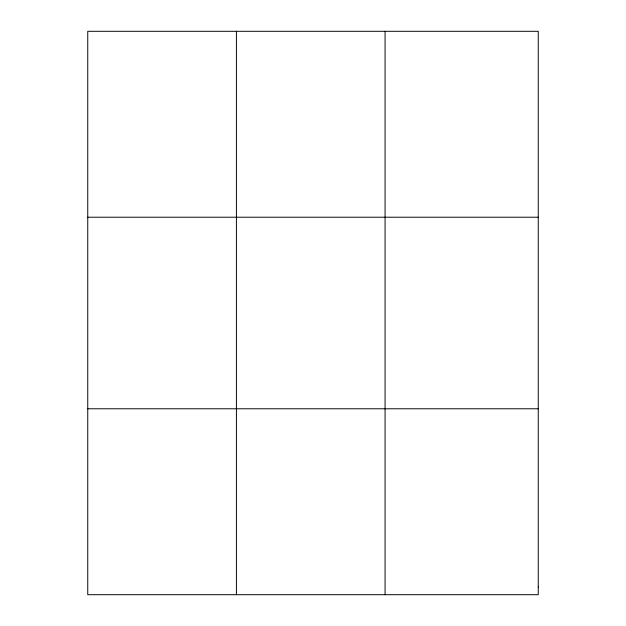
<?xml version="1.0" encoding="UTF-8"?>
<svg xmlns="http://www.w3.org/2000/svg" width="626" height="626" viewBox="0 0 626 626"><rect width="100%" height="100%" fill="white"/><g stroke="black" fill="none" stroke-linecap="round" stroke-linejoin="round"><path stroke-width="0.94" d="M236.417 594.7L236.417 31.3M385.076 594.7L385.076 31.3M87.75 217.222L538.25 217.222M87.75 408.778L538.25 408.778M538.25 586.953L538.25 594.7L87.75 594.7L87.75 31.3L538.25 31.3L538.25 586.953"/></g></svg>
